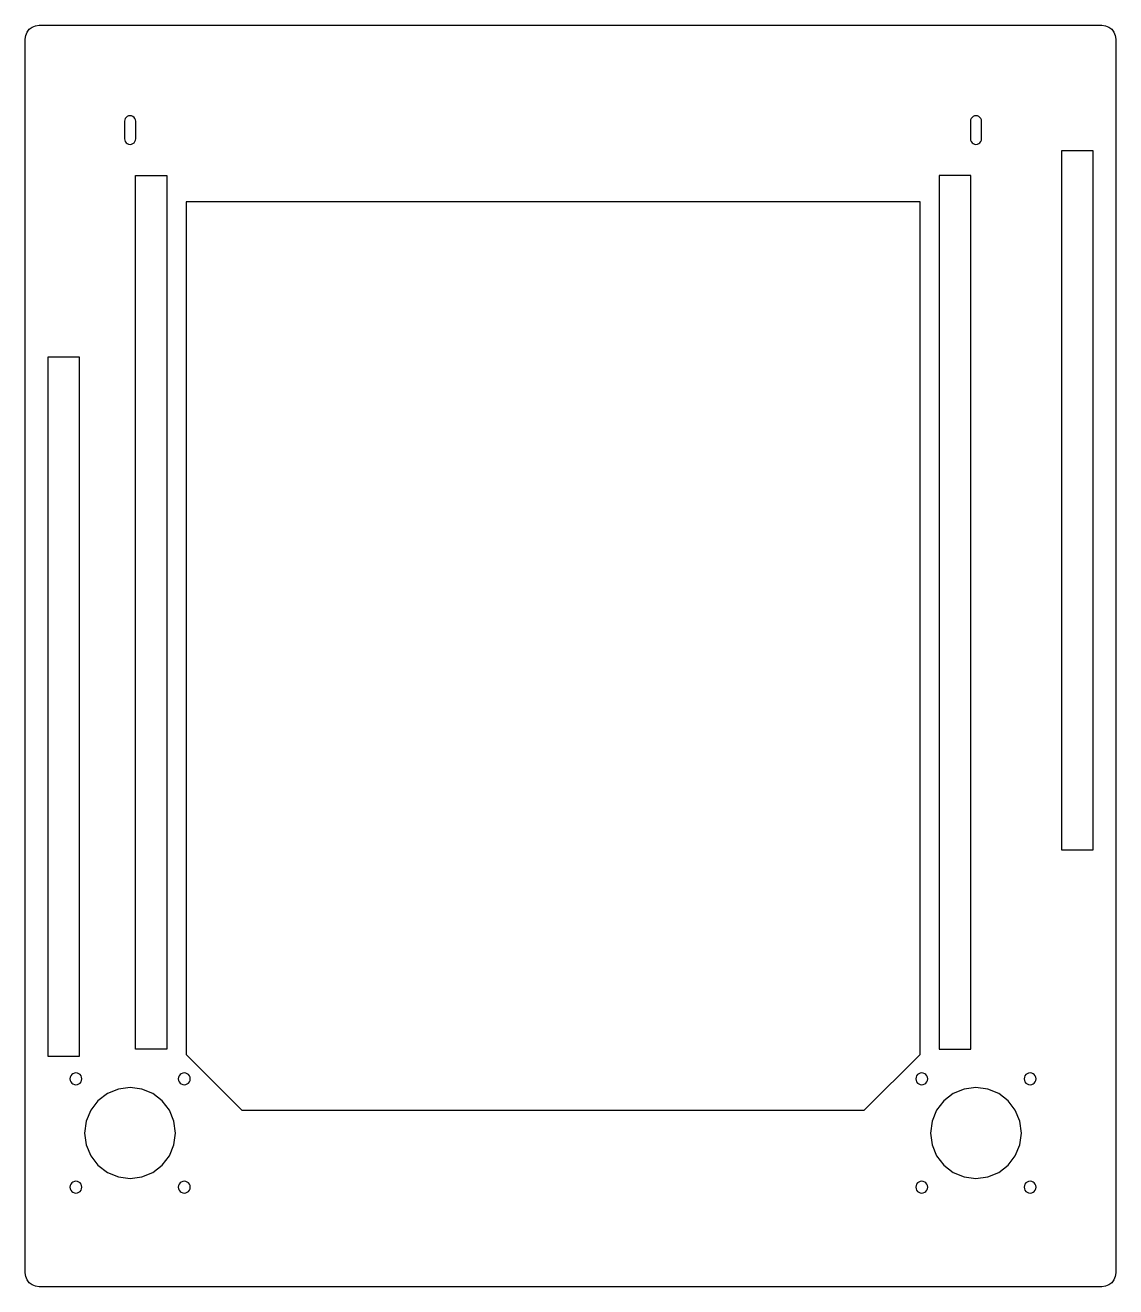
# Model space of a CAD drawing. Extents: x 0 to 312, y 0 to 361.
import ezdxf

# ---------------------------------------------------------------- set-up
doc = ezdxf.new("R2010")
doc.units = 0
doc.layers.add('GROUP0', color=18, linetype='CONTINUOUS')

msp = doc.modelspace()

# ---------------------------------------------------------------- linework, layer by layer
at = {"layer": 'GROUP0'}
for points in [[(1.17, 1.17), (0.54, 2), (0.14, 2.96), (0, 4), (0, 357), (0.14, 358.04), (0.54, 359), (1.17, 359.83), (2, 360.46), (2.96, 360.86), (4, 361), (308, 361), (309.04, 360.86), (310, 360.46), (310.83, 359.83), (311.46, 359), (311.86, 358.04), (312, 357), (312, 4), (311.86, 2.96), (311.46, 2), (310.83, 1.17), (310, 0.54), (309.04, 0.14), (308, 0), (4, 0), (2.96, 0.14), (2, 0.54)], [(28.61, 327.7), (28.87, 327.37), (29.2, 327.11), (29.59, 326.95), (30, 326.9), (30.41, 326.95), (30.8, 327.11), (31.13, 327.37), (31.39, 327.7), (31.55, 328.09), (31.6, 328.5), (31.6, 333.5), (31.55, 333.91), (31.39, 334.3), (31.13, 334.63), (30.8, 334.89), (30.41, 335.05), (30, 335.1), (29.59, 335.05), (29.2, 334.89), (28.87, 334.63), (28.61, 334.3), (28.45, 333.91), (28.4, 333.5), (28.4, 328.5), (28.45, 328.09)], [(270.87, 327.37), (271.2, 327.11), (271.59, 326.95), (272, 326.9), (272.41, 326.95), (272.8, 327.11), (273.13, 327.37), (273.39, 327.7), (273.55, 328.09), (273.6, 328.5), (273.6, 333.5), (273.55, 333.91), (273.39, 334.3), (273.13, 334.63), (272.8, 334.89), (272.41, 335.05), (272, 335.1), (271.59, 335.05), (271.2, 334.89), (270.87, 334.63), (270.61, 334.3), (270.45, 333.91), (270.4, 333.5), (270.4, 328.5), (270.45, 328.09), (270.61, 327.7)], [(296.5, 125.03), (305.5, 125.03), (305.5, 325.03), (296.5, 325.03)], [(31.5, 68), (31.5, 318), (40.5, 318), (40.5, 68)], [(261.5, 68), (270.5, 68), (270.5, 318), (261.5, 318)], [(46, 66.5), (62, 50.5), (240, 50.5), (256, 66.5), (256, 310.5), (46, 310.5)], [(6.5, 65.97), (15.5, 65.97), (15.5, 265.97), (6.5, 265.97)], [(13.3, 58.3), (13.65, 58.03), (14.06, 57.86), (14.5, 57.8), (14.94, 57.86), (15.35, 58.03), (15.7, 58.3), (15.97, 58.65), (16.14, 59.06), (16.2, 59.5), (16.14, 59.94), (15.97, 60.35), (15.7, 60.7), (15.35, 60.97), (14.94, 61.14), (14.5, 61.2), (14.06, 61.14), (13.65, 60.97), (13.3, 60.7), (13.03, 60.35), (12.86, 59.94), (12.8, 59.5), (12.86, 59.06), (13.03, 58.65)], [(44.3, 58.3), (44.65, 58.03), (45.06, 57.86), (45.5, 57.8), (45.94, 57.86), (46.35, 58.03), (46.7, 58.3), (46.97, 58.65), (47.14, 59.06), (47.2, 59.5), (47.14, 59.94), (46.97, 60.35), (46.7, 60.7), (46.35, 60.97), (45.94, 61.14), (45.5, 61.2), (45.06, 61.14), (44.65, 60.97), (44.3, 60.7), (44.03, 60.35), (43.86, 59.94), (43.8, 59.5), (43.86, 59.06), (44.03, 58.65)], [(255.65, 58.03), (256.06, 57.86), (256.5, 57.8), (256.94, 57.86), (257.35, 58.03), (257.7, 58.3), (257.97, 58.65), (258.14, 59.06), (258.2, 59.5), (258.14, 59.94), (257.97, 60.35), (257.7, 60.7), (257.35, 60.97), (256.94, 61.14), (256.5, 61.2), (256.06, 61.14), (255.65, 60.97), (255.3, 60.7), (255.03, 60.35), (254.86, 59.94), (254.8, 59.5), (254.86, 59.06), (255.03, 58.65), (255.3, 58.3)], [(286.65, 58.03), (287.06, 57.86), (287.5, 57.8), (287.94, 57.86), (288.35, 58.03), (288.7, 58.3), (288.97, 58.65), (289.14, 59.06), (289.2, 59.5), (289.14, 59.94), (288.97, 60.35), (288.7, 60.7), (288.35, 60.97), (287.94, 61.14), (287.5, 61.2), (287.06, 61.14), (286.65, 60.97), (286.3, 60.7), (286.03, 60.35), (285.86, 59.94), (285.8, 59.5), (285.86, 59.06), (286.03, 58.65), (286.3, 58.3)], [(20.81, 34.81), (23.5, 32.74), (26.64, 31.44), (30, 31), (33.36, 31.44), (36.5, 32.74), (39.19, 34.81), (41.26, 37.5), (42.56, 40.63), (43, 44), (42.56, 47.36), (41.26, 50.5), (39.19, 53.19), (36.5, 55.26), (33.36, 56.56), (30, 57), (26.64, 56.56), (23.5, 55.26), (20.81, 53.19), (18.74, 50.5), (17.44, 47.36), (17, 44), (17.44, 40.63), (18.74, 37.5)], [(265.5, 32.74), (268.64, 31.44), (272, 31), (275.36, 31.44), (278.5, 32.74), (281.19, 34.81), (283.26, 37.5), (284.56, 40.63), (285, 44), (284.56, 47.36), (283.26, 50.5), (281.19, 53.19), (278.5, 55.26), (275.36, 56.56), (272, 57), (268.64, 56.56), (265.5, 55.26), (262.81, 53.19), (260.74, 50.5), (259.44, 47.36), (259, 44), (259.44, 40.63), (260.74, 37.5), (262.81, 34.81)], [(13.3, 27.3), (13.65, 27.03), (14.06, 26.86), (14.5, 26.8), (14.94, 26.86), (15.35, 27.03), (15.7, 27.3), (15.97, 27.65), (16.14, 28.06), (16.2, 28.5), (16.14, 28.94), (15.97, 29.35), (15.7, 29.7), (15.35, 29.97), (14.94, 30.14), (14.5, 30.2), (14.06, 30.14), (13.65, 29.97), (13.3, 29.7), (13.03, 29.35), (12.86, 28.94), (12.8, 28.5), (12.86, 28.06), (13.03, 27.65)], [(44.3, 27.3), (44.65, 27.03), (45.06, 26.86), (45.5, 26.8), (45.94, 26.86), (46.35, 27.03), (46.7, 27.3), (46.97, 27.65), (47.14, 28.06), (47.2, 28.5), (47.14, 28.94), (46.97, 29.35), (46.7, 29.7), (46.35, 29.97), (45.94, 30.14), (45.5, 30.2), (45.06, 30.14), (44.65, 29.97), (44.3, 29.7), (44.03, 29.35), (43.86, 28.94), (43.8, 28.5), (43.86, 28.06), (44.03, 27.65)], [(255.65, 27.03), (256.06, 26.86), (256.5, 26.8), (256.94, 26.86), (257.35, 27.03), (257.7, 27.3), (257.97, 27.65), (258.14, 28.06), (258.2, 28.5), (258.14, 28.94), (257.97, 29.35), (257.7, 29.7), (257.35, 29.97), (256.94, 30.14), (256.5, 30.2), (256.06, 30.14), (255.65, 29.97), (255.3, 29.7), (255.03, 29.35), (254.86, 28.94), (254.8, 28.5), (254.86, 28.06), (255.03, 27.65), (255.3, 27.3)], [(286.65, 27.03), (287.06, 26.86), (287.5, 26.8), (287.94, 26.86), (288.35, 27.03), (288.7, 27.3), (288.97, 27.65), (289.14, 28.06), (289.2, 28.5), (289.14, 28.94), (288.97, 29.35), (288.7, 29.7), (288.35, 29.97), (287.94, 30.14), (287.5, 30.2), (287.06, 30.14), (286.65, 29.97), (286.3, 29.7), (286.03, 29.35), (285.86, 28.94), (285.8, 28.5), (285.86, 28.06), (286.03, 27.65), (286.3, 27.3)]]:
    msp.add_lwpolyline(points, close=True, dxfattribs=at)

doc.saveas('drawing.dxf')
